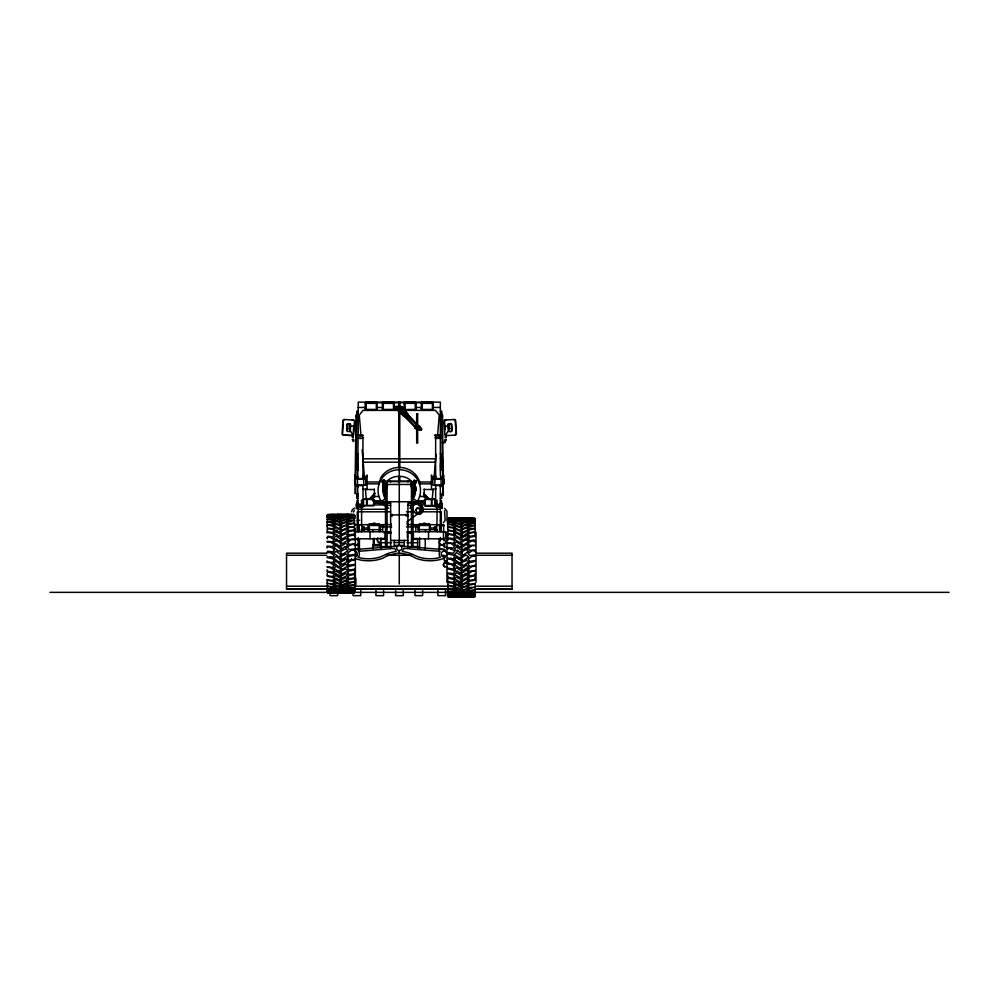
<?xml version="1.0" encoding="UTF-8"?>
<svg xmlns="http://www.w3.org/2000/svg" width="999" height="999" viewBox="0 0 999 999"><rect width="100%" height="100%" fill="white"/><g stroke="black" fill="none" stroke-linecap="round" stroke-linejoin="round"><path stroke-width="1.5" d="M448.776 431.605L448.139 424.425M354.957 493.593L355.144 479.72M355.207 475.099L356.006 414.985M355.719 493.581L355.844 484.34M355.969 475.087L356.768 414.997M440.984 496.328C441.683 496.753 441.071 495.891 440.771 496.366M356.106 508.041L356.368 508.741M350.374 424.1L348.201 423.613A1.274 1.249 -74.5 0 0 346.903 424.662L346.753 430.244A1.261 1.249 -74.5 0 0 347.927 431.568L350.262 431.106L350.537 424.338M346.753 430.244L347.078 424.712A1.274 1.249 -74.5 0 1 348.376 423.663L350.274 424.001M350.412 424.425L350.299 430.906M352.46 434.39L348.926 428.334M352.797 437.849C351.036 436.413 354.483 437.475 352.722 437.087M353.122 434.715A1.349 1.324 -74.5 0 0 353.246 434.215L353.758 425.549M344.817 419.617A1.424 1.399 -74.5 0 0 343.344 420.954L342.595 433.766A1.324 1.299 -74.5 0 0 343.818 435.152L352.447 435.589A1.349 1.324 -74.5 0 0 353.696 434.34L354.458 421.353A1.349 1.324 -74.5 0 0 353.371 420.067A1.349 1.324 -74.5 0 0 352.922 419.942L352.759 419.917M348.414 428.608L349.463 428.096M363.049 499.675L363.761 498.963L373.614 499.075L374.063 505.569L363.149 505.631L362.924 485.689M442.195 508.741L442.445 508.041M399.063 550.561L398.851 553.171A35.964 35.964 0 0 1 416.046 558.366A41.459 41.459 0 0 0 443.781 558.441L443.906 556.992M444.393 551.148L444.505 549.687L401.074 546.116M445.204 560.814L445.054 562.612A2.21 2.21 0 0 0 444.717 566.77L447.315 566.995M432.255 499.325L433.116 488.986M434.24 475.624L436.014 454.27M437.649 434.702L439.273 415.122L435.552 410.389L400.287 410.389M356.531 414.772L357.005 413.611M327.135 516.308L327.173 515.372M327.135 527.659L327.66 514.535A1.449 1.436 0 0 1 328.184 514.448L353.471 514.41M474.15 595.766L467.994 596.715L474.026 596.915A1.449 1.449 0 0 0 474.55 596.753L475.199 594.567M475.062 595.654L475.187 594.992L474.675 595.679A1.449 1.386 0 0 1 474.15 595.716L467.994 596.266L469.393 596.49M390.621 547.639L390.621 503.209M327.173 516.133L327.66 515.671A1.449 1.399 0 0 1 328.184 515.584L334.215 516.321L328.184 516.695A1.449 1.399 0 0 0 327.66 516.783L327.173 517.582M327.135 515.796L327.66 514.81A1.449 1.436 0 0 1 328.184 514.71L334.215 515.084L328.184 515.272A1.449 1.436 0 0 0 327.66 515.372L327.173 515.621M475.199 593.793L475.049 594.455L475.049 593.743M357.642 412.937L357.679 413.274M358.042 496.091L357.055 496.803L357.679 496.003M327.173 519.567L327.66 519.33A1.449 1.249 0 0 1 328.184 519.243L334.215 520.679L332.43 521.74L328.184 521.391A1.449 1.249 0 0 0 327.66 521.466L327.148 521.915M475.037 592.132L475.199 590.983M356.106 416.034L356.718 416.62L356.119 416.146M328.184 583.453A1.449 1.024 0 0 1 327.66 583.391L327.135 582.954L327.66 583.466A1.449 1.136 0 0 0 328.184 583.541L332.43 583.953L334.215 582.454L332.804 581.256L328.184 580.431A1.449 1.024 0 0 1 327.66 580.357L327.135 579.919L327.772 592.994A1.449 1.449 0 0 0 328.296 593.081L353.596 593.081A1.736 1.723 0 0 0 354.17 593.094L354.745 592.37M448.414 518.331L447.702 519.43L448.276 518.269A1.736 1.723 0 0 1 448.851 518.169L474.15 518.206A1.449 1.436 0 0 1 474.675 518.306L475.162 520.629M475.074 592.619L475.162 591.945M353.471 592.994A1.736 1.723 0 0 0 354.046 592.907L354.745 589.959M354.745 590.834L354.046 591.57A1.736 1.723 0 0 1 353.471 591.658L347.552 592.082L351.536 592.282M354.033 593.031L354.17 592.132A1.736 1.723 0 0 1 353.596 592.195M354.745 591.483L353.921 592.232M447.577 520.392L448.039 519.73M356.993 458.354L357.18 456.231L356.481 456.231L356.481 462.612M354.583 590.721L353.921 591.246A1.798 1.723 0 0 1 353.471 591.308L347.552 590.909L353.471 590.122A1.736 1.673 0 0 0 354.046 590.034L354.17 589.21M354.295 592.045L354.707 591.321M354.745 589.622L354.17 590.309M447.577 520.741L448.414 519.892A1.798 1.736 0 0 1 448.851 519.842M447.577 521.928L448.039 521.241M475.199 589.41L474.675 590.159A1.449 1.236 0 0 1 474.15 590.234L468.119 591.72L469.905 592.807L474.15 592.444A1.449 1.236 0 0 0 474.675 592.37L475.162 591.995M475.049 592.419L474.675 592.657A1.449 1.324 0 0 1 474.15 592.744L468.119 593.881L468.119 591.283M354.17 589.098L354.633 588.399M447.577 521.141L448.039 520.379L447.614 520.979M448.027 522.265L448.039 521.615M354.633 587.4L354.046 587.961A1.736 1.598 0 0 1 353.471 588.049L347.552 589.185L349.338 590.022L353.471 589.747A1.798 1.648 0 0 0 353.921 589.697L354.745 588.923M447.577 522.265L448.414 521.653A1.798 1.661 0 0 1 448.851 521.603L452.997 521.865L454.782 521.053L450.786 519.955M327.135 522.527L327.66 522.04A1.449 1.149 0 0 1 328.184 521.965L334.215 523.713L332.43 525.012L328.184 524.575A1.449 1.149 0 0 0 327.66 524.65L327.148 525.062M447.702 524.587L448.414 524.013A1.798 1.548 0 0 1 448.851 523.963L452.997 524.313L454.782 523.264L448.851 521.828A1.736 1.498 0 0 0 448.276 521.903L447.739 522.277M354.633 584.64L354.046 585.177A1.736 1.486 0 0 1 353.471 585.252L347.552 586.725L349.338 587.824L353.471 587.462A1.798 1.536 0 0 0 353.921 587.412L354.633 586.85M447.702 524.862L448.276 524.375A1.736 1.374 0 0 1 448.851 524.3L454.782 526.036L452.997 527.335L448.851 526.91A1.798 1.424 0 0 0 448.414 526.948L447.714 527.397M327.135 525.736L327.66 525.299A1.449 1.024 0 0 1 328.184 525.237L332.804 526.061L334.215 527.26L332.43 528.771L328.184 528.271A1.449 1.024 0 0 0 327.66 528.334L327.135 531.768M354.633 581.281L354.046 582.005A1.736 1.361 0 0 1 353.471 582.08L347.552 583.853L349.338 585.164L353.471 584.74A1.798 1.411 0 0 0 353.921 584.69L354.633 584.178M474.662 596.703L475.199 583.691M354.62 578.321L354.046 578.683A1.736 1.224 0 0 1 353.471 578.758L348.951 579.582L347.552 580.781L349.338 582.28L353.471 581.78A1.798 1.274 0 0 0 353.921 581.743L354.583 581.418M447.702 527.834L448.276 527.397A1.736 1.224 0 0 1 448.851 527.335L453.371 528.159L454.782 529.358L452.997 530.856L448.851 530.357A1.798 1.274 0 0 0 448.414 530.394L447.702 533.454M447.739 530.806L448.276 530.531A1.736 1.074 0 0 1 448.851 530.481L453.371 531.393L454.782 532.729L452.997 534.39L448.851 533.841A1.798 1.111 0 0 0 448.414 533.878L447.702 536.813M327.135 529.008L327.66 528.633A1.449 0.899 0 0 1 328.184 528.571L332.804 529.482L334.215 530.819L332.43 532.479L328.184 531.93A1.449 0.899 0 0 0 327.66 531.992L327.135 532.367M475.199 583.241L474.675 583.616A1.449 0.874 0 0 1 474.15 583.666L469.905 584.228L468.119 582.542L469.518 581.193L474.15 580.269A1.449 0.874 0 0 0 474.675 580.207L475.199 577.197M440.884 412.899L440.996 413.636M355.694 443.044L356.218 442.52L355.694 443.169M354.633 577.597L353.921 577.996A1.798 1.086 0 0 1 353.471 578.021L349.338 578.583L347.552 576.898L348.951 575.549L353.471 574.625A1.736 1.061 0 0 0 354.046 574.562L354.633 571.703M327.135 532.954L327.66 532.629A1.449 0.749 0 0 1 328.184 532.579L332.804 533.591L334.215 535.039L332.43 536.863L328.184 536.263A1.449 0.749 0 0 0 327.66 536.301L327.135 538.798M442.869 443.169L442.345 442.52L442.869 443.044M475.199 579.308L474.675 579.62A1.449 0.724 0 0 1 474.15 579.657L469.905 580.269L468.119 578.433L468.119 576.086M351.523 511.825L352.46 509.54L354.408 508.029M353.434 512.075L354.52 510.177M447.702 534.69L448.276 534.365A1.736 0.899 0 0 1 448.851 534.328L453.371 535.327L454.782 536.775L452.997 538.598L448.851 537.999A1.798 0.924 0 0 0 448.414 538.024L447.702 540.471M354.633 569.78L354.046 570.092A1.736 0.862 0 0 1 353.471 570.142L348.951 571.153L347.552 572.614L349.338 574.462L353.471 573.851A1.798 0.899 0 0 0 353.921 573.826L354.633 573.488M445.042 439.435L444.505 440.796M446.266 439.535C446.428 442.232 439.61 444.98 445.254 441.658L442.744 443.456M419.805 428.621L419.767 427.11M327.135 537.462L330.219 537.187L334.215 539.822L332.43 541.77L327.148 541.371M475.199 571.041L472.102 571.316L468.119 573.963L469.905 575.923L475.199 574.999M447.702 539.06L448.276 538.811A1.736 0.687 0 0 1 448.851 538.773L453.371 539.847L454.782 541.408L452.997 543.356L448.851 542.719A1.798 0.712 0 0 0 448.414 542.732L447.702 542.994M354.62 565.134L354.046 565.334A1.736 0.662 0 0 1 353.471 565.359L348.951 566.445L347.552 568.019L349.338 569.979L353.471 569.33A1.798 0.687 0 0 0 353.921 569.305L354.633 569.055M442.445 416.146L441.895 416.67L442.445 416.034M475.037 596.328L475.049 595.379M443.319 495.704L442.545 414.985M475.162 593.968L474.675 594.355A1.449 1.386 0 0 1 474.15 594.542L468.119 595.329L469.905 595.916M327.21 519.143L327.66 518.831A1.449 1.336 0 0 1 328.184 518.743L332.43 519.005L334.215 518.194L328.184 517.095A1.449 1.336 0 0 0 327.66 517.182L327.21 517.507M354.583 592.032L353.921 592.557L354.545 592.182M447.714 518.893L447.702 529.907M353.921 592.045L354.17 591.733M349.338 592.719L353.471 592.619A1.736 1.723 0 0 0 354.046 592.569L354.657 592.195L353.921 592.832M447.714 519.343L448.414 518.606M327.135 542.02L330.219 541.82L334.215 544.58L332.43 546.615L327.21 546.066L327.135 547.939M475.187 570.417L469.905 571.266L468.119 569.205L468.119 567.382M447.702 543.506L450.786 543.319L454.782 546.066L452.997 548.114L447.739 547.577L447.702 549.325M354.633 564.348L349.338 565.209L347.552 563.161L351.536 560.389L354.583 560.252L354.633 558.616M475.162 583.816L474.675 584.128A1.449 1.024 0 0 1 474.15 584.19L469.518 585.014L468.119 586.213L469.905 587.724L472.102 587.225M447.964 424.463L448.976 423.701M448.738 596.578L474.15 596.728A1.449 1.436 0 0 0 474.675 596.628L475.162 596.128L474.55 596.753M475.162 596.203L475.074 590.347M414.235 480.357C420.879 482.717 409.091 478.796 415.734 482.829L413.149 487.312L410.964 486.051L414.26 480.119M475.112 594.118L474.675 594.442A1.449 1.324 0 0 1 474.15 594.442L469.905 594.717L468.119 593.881M416.421 481.618L415.734 482.829M417.732 427.497L418.968 426.685L420.03 427.734M419.955 428.284L418.419 428.958M441.77 506.143L441.533 507.879A5.007 5.007 0 0 0 441.533 502.572L441.533 500.661L440.347 500.661M354.583 591.583L354.046 592.007A1.736 1.673 0 0 1 353.471 592.095L347.552 592.295L351.536 592.669M449.637 428.334L446.103 434.39M447.739 519.068L448.276 518.593A1.736 1.723 0 0 1 448.851 518.506L454.782 518.756L450.786 518.169M413.149 487.037L412.437 488.499L413.049 487.462M447.739 519.243L448.414 518.656M447.852 520.292L448.276 520.054A1.736 1.598 0 0 1 448.851 519.967L454.782 519.48L453.371 519.043M411.925 485.551L413.811 482.28M412.562 484.69L414.448 481.418M411.301 486.875L412.862 487.774L416.433 481.381M357.717 477.959L358.067 437.537M362.162 504.57L358.067 504.02M361.226 506.168L359.203 506.218M436.95 525.674L437.125 506.218M449.1 428.096L450.174 428.571M384.24 484.39L383.753 484.99A3.559 3.384 0 0 0 383.279 486.688M384.016 485.064L383.379 485.851A3.996 3.796 0 0 0 382.979 488.736M384.365 488.748L384.815 487.999A2.86 2.722 0 0 1 386.101 487.287M414.797 491.358L414.235 492.057A3.559 3.384 0 0 1 413.499 492.607M354.657 592.37L354.033 592.757A1.798 1.773 0 0 1 353.596 592.807L332.804 592.894M385.302 483.491L387.899 480.382A15.285 14.76 0 0 1 399.275 476.386A15.285 14.76 0 0 1 410.664 480.382L413.261 483.491M332.43 552.872L334.215 549.75L332.804 548.076L330.219 546.915L327.21 546.977M468.119 569.205L472.102 566.445L475.162 566.308L475.199 564.61M461.213 553.608L463.136 550.936L466.196 549.438L468.568 551.785M446.528 555.831L444.543 557.142L444.255 560.739L447.14 560.976M468.119 546.378L468.119 543.581L469.518 542.02L472.102 540.946L475.199 541.233M468.568 551.298L463.399 555.119L461.213 553.121M416.67 425.924L415.097 425.924L415.097 428.446L420.716 430.244L421.59 429.058L419.38 425.924L417.644 425.924M420.716 430.244L421.59 429.058M374.75 493.369L369.717 498.813L375 493.456M414.51 503.321L409.965 508.241A21.354 20.629 0 0 0 417.782 500.649C422.477 492.744 420.979 482.13 414.385 475.749A21.354 20.629 0 0 0 384.178 475.749C377.585 482.13 376.086 492.744 380.781 500.649A21.354 20.629 0 0 0 388.599 508.204M466.196 564.348L466.196 565.222L461.213 568.818L463.399 570.779L465.609 568.581L466.77 568.98L468.568 566.158M403.646 415.459L404.12 414.885L414.922 426.585L403.646 415.459L414.922 426.561M407.517 415.459L407.992 414.885L418.906 426.486L407.517 415.459L418.793 426.585L407.992 414.947M466.77 548.114L468.568 546.178L466.196 544.38L461.213 547.952L463.399 549.9L465.609 547.714L466.77 549.05L465.609 547.714M466.77 549.05L468.568 546.178M461.213 544.555L461.213 543.219L463.136 541.183L466.196 539.797L468.568 541.52L463.399 545.067L463.399 546.416M468.119 578.433L469.518 576.96L474.15 575.948A1.449 0.724 0 0 0 474.675 575.911L475.199 573.476M403.396 415.734L404.345 414.61L398.276 407.792A1.523 1.511 0 0 0 396.753 406.281A1.523 1.511 0 0 0 395.229 407.792A1.523 1.511 0 0 0 396.753 409.29L403.396 415.734L396.753 409.29M399.862 409.091A1.523 1.511 0 0 1 399.862 406.481A1.523 1.511 0 0 1 402.135 407.792L408.216 414.622L407.267 415.734L400.624 409.29A1.523 1.511 0 0 1 400.224 409.24M350.112 431.381L349.475 431.655M468.119 541.233L468.119 538.811L469.518 537.35L474.15 536.351A1.449 0.749 0 0 1 474.675 536.401L475.199 536.713M463.399 565.859L468.568 562.025L466.196 560.164L463.136 561.663L461.213 563.848L463.399 565.409M474.862 596.366L475.162 595.604L474.675 596.228A1.449 1.449 0 0 1 474.15 596.328L448.851 596.328M474.026 596.091A1.449 1.436 0 0 0 474.55 595.991L474.55 596.553A1.449 1.436 0 0 1 474.026 596.64M448.176 424.1L450.349 423.613A1.274 1.249 74.5 0 1 451.66 424.662L451.985 430.194A1.261 1.249 74.5 0 1 450.811 431.518L450.636 431.568A1.261 1.249 74.5 0 0 451.81 430.244L451.985 430.194M461.213 578.084L466.196 574.862L468.568 576.485L463.399 579.832L461.213 578.084L461.213 576.386M468.568 536.875L463.399 540.197L461.213 538.461L466.196 535.264L468.568 536.875L468.568 538.623M345.941 547.065L347.952 545.154L345.804 543.206L340.422 546.678L342.382 548.763L344.83 546.615L345.941 547.927L347.952 545.154M468.119 537.499L468.119 534.59L469.518 533.254L474.15 532.33A1.449 0.899 0 0 1 474.675 532.392L475.199 532.779M347.952 560.951L342.382 564.472L340.422 562.437L345.804 559.053L347.952 560.951L347.952 559.403L347.315 558.841L347.315 560.389M357.093 545.054L358.803 543.468A3.147 3.147 0 0 0 358.554 540.397L357.355 539.36A2.985 2.985 0 0 0 355.045 539.235M347.952 540.109L342.382 543.618L340.422 541.595L345.804 538.211L347.952 540.109L347.952 541.758M341.121 560.089L336.126 556.393L333.766 558.254L338.923 562.087L341.121 560.089L339.198 557.454M456.531 557.692L461.913 561.163L459.94 563.261L454.37 559.64L456.531 556.905M461.213 534.265L466.196 531.343L468.568 532.817L463.399 535.851L461.213 534.265L461.213 536.363M341.121 564.173L338.923 567.007L333.766 563.274L334.465 561.863M338.923 547.065L341.121 544.193L339.198 542.07L336.126 540.609L333.766 542.42L335.564 545.279L333.766 542.42M347.952 565.909L342.382 569.28L340.422 567.332L345.804 564.085L347.952 565.909L347.952 563.611M468.568 580.756L463.399 583.828L461.213 582.217L466.196 579.27L468.568 580.756L468.568 578.696M456.531 562.812L461.913 566.208L459.94 568.244L454.37 564.722L456.531 562.812L456.531 561.263M468.119 533.528L468.119 531.031L469.518 529.832L474.15 529.008A1.449 1.024 0 0 1 474.675 529.07L475.199 529.507M338.923 571.69L341.121 569.83L339.198 567.782L336.126 566.383L333.766 568.119L338.923 571.69L338.923 570.392M461.913 577.647L461.913 580.082L459.94 581.755L454.37 578.858L454.37 576.423M454.37 569.667L456.531 567.844L461.913 571.091L459.94 573.039L457.492 571.028L456.381 571.453L454.37 569.667L454.37 567.382M461.213 585.938L466.196 583.304L468.568 584.627L463.399 587.362L461.213 585.938L461.213 583.541M341.121 572.627L341.121 574.313L338.923 576.073L333.766 572.727L333.766 571.028M333.766 563.274L336.126 560.576M347.952 575.087L342.382 577.984L340.422 576.311L345.804 573.526L347.952 575.087L347.952 572.664M461.913 528.833L459.94 530.319L454.37 527.747L456.531 526.348L459.752 527.335L461.913 528.833L461.913 531.655M466.196 559.715L464.26 561.613M474.15 589.972L469.905 590.397L468.119 589.085L474.15 587.225A1.449 1.024 0 0 0 474.675 587.162L475.199 586.725L474.675 587.237A1.449 1.136 0 0 1 474.15 587.312M407.192 521.74L417.894 513.748M454.37 578.858L456.531 577.297L461.913 580.082M440.709 412.949L440.771 413.636M454.37 530.931L456.531 529.395L461.913 532.142L459.94 533.803L454.37 530.931L454.37 533.416M466.196 570.154L468.568 571.89L466.77 573.738L465.609 573.364L463.399 575.461L461.213 573.588L466.196 570.154L466.196 568.856M333.766 572.727L336.126 571.091L341.121 574.313M333.766 533.116L336.126 531.505L341.121 534.69L338.923 536.426L333.766 533.116L333.766 534.865M347.952 579.17L342.382 581.743L340.422 580.257L345.804 577.772L347.952 579.17L347.952 576.348M443.032 545.192L444.98 543.906A3.147 3.147 0 0 0 445.229 540.821L444.218 539.61A2.985 2.985 0 0 0 441.196 539.36L440.01 540.397A3.147 3.147 0 0 0 439.747 543.468L442.232 545.229M343.706 555.294L345.804 553.921L347.952 555.881L342.382 559.49L340.422 557.405L343.706 554.52M341.121 526.972L338.923 528.409L333.766 525.674L336.126 524.35L339.198 525.424L341.121 526.972L341.121 529.383M341.121 579.77L341.121 582.167L338.923 583.603L333.766 580.869L333.766 578.471M336.126 575.499L333.766 576.997L335.564 578.583L336.713 578.259L338.923 580.057L341.121 578.458L336.126 575.499L336.126 573.438M371.566 498.676L375.412 496.341M474.55 596.203L474.662 595.941A1.449 1.436 0 0 1 474.15 596.116L469.905 596.241M347.952 520.891L342.382 523.101L340.422 521.828L345.804 519.68L347.952 520.891L347.952 523.264M387.587 486.051L385.414 487.312C383.054 488.598 380.294 476.061 384.915 481.143M382.118 481.568L384.303 480.107M386.95 484.927L384.727 480.844L384.116 481.193L386.001 484.465M382.829 482.829L385.002 481.568L384.315 480.357M385.502 487.462L387.262 486.875M341.121 582.405L341.121 585.064L338.923 586.326L333.766 583.928L333.766 581.268M454.37 586.201L456.531 584.989L461.913 587.162L459.94 588.461L456.381 587.4L454.37 586.201L454.37 583.853M333.766 580.869L336.126 579.532L341.121 582.167M461.913 587.549L461.913 590.109L459.94 591.196L454.37 589.323L454.37 592.045L459.94 593.481L461.913 592.657L456.531 591.258L454.37 592.045M447.914 519.005L448.289 518.856A1.736 1.673 0 0 1 448.851 518.743M461.913 522.889L459.94 523.938L454.37 522.115L456.531 521.128L459.752 521.828L461.913 522.889L461.913 525.474M443.394 522.777L445.117 520.504L444.555 510.701M333.766 583.928L336.126 582.767L341.121 585.064M347.952 585.551L342.382 587.437L340.422 586.351L345.804 584.54L347.952 585.551L347.952 588.274L342.382 589.722L340.422 588.886L345.804 587.499L347.952 588.274M454.37 589.323L456.531 588.311L461.913 590.109M468.119 530.282L468.119 521.965L474.15 520.866A1.449 1.336 0 0 1 474.675 520.954L475.037 521.091M357.567 495.641L357.605 496.428M447.714 548.426L450.786 548.339L454.782 551.173L452.997 553.284L448.276 552.597L447.702 553.571M475.162 565.584L469.905 566.358L468.119 564.248L469.518 562.574L475.162 561.338L475.199 560.489L469.905 561.301L468.119 559.178L472.102 556.306L475.187 556.306M474.787 595.916L474.55 596.153A1.449 1.386 0 0 1 474.026 596.241M468.568 521.103L463.399 522.577L461.213 521.803L466.196 520.379L468.568 521.103L468.568 523.189M457.492 550.374L456.381 550.824L454.37 548.926L456.531 546.965L461.913 550.449L459.94 552.534L457.492 550.374L457.492 551.236M354.583 559.477L349.338 560.239L347.552 558.141L348.951 556.455L354.583 555.232L354.633 554.408L349.338 555.169L347.552 553.046L351.536 550.174L354.62 550.174M333.766 519.555L336.126 518.606L341.121 520.479L338.923 521.49L333.766 519.555L333.766 517.332L336.126 516.62L339.198 517.195L341.121 518.044L338.923 518.818L333.766 517.332M457.492 545.292L456.381 545.729L454.37 543.881L456.531 541.982L461.913 545.354L459.94 547.377L457.492 545.292L457.492 546.94M335.564 544.343L336.713 543.956L338.923 546.141M336.713 539.223L335.564 539.597L333.766 537.749L336.126 536.026L341.121 539.448L338.923 541.308L336.713 539.223L336.713 540.559M448.276 518.981L448.414 518.931A1.798 1.773 0 0 1 448.851 518.881M353.921 592.382L354.583 591.92L354.046 592.332A1.736 1.673 0 0 1 353.471 592.432M336.713 530.307L335.564 530.631L333.766 529.058L336.126 527.584L341.121 530.506L338.923 532.092L336.713 530.307L336.713 532.405M445.079 434.99A1.349 1.324 74.5 0 1 444.855 434.34L444.105 421.353A1.349 1.324 74.5 0 1 445.192 420.067L446.291 419.892M444.105 421.353L444.555 421.228A1.349 1.324 74.5 0 1 445.641 419.942L445.804 419.917M450.349 423.613L450.174 423.663A1.274 1.249 74.5 0 1 451.486 424.712L451.81 430.244M390.634 514.91L407.929 514.91M342.57 514.972L340.422 515.521L342.382 516.071L347.952 515.122L343.706 514.972M458.504 596.391L461.788 595.841M338.923 592.345L341.121 591.783M341.246 591.982L335.676 592.02M341.121 516.221L338.923 516.745L333.766 515.746L336.126 515.259L341.121 516.221L341.121 520.129M455.02 519.068L458.628 519.068M347.952 591.945L340.422 592.307L345.804 592.844L347.952 592.582L340.422 592.307L347.952 592.082M347.315 592.432L347.952 592.282M357.779 437.312C354.133 438.711 366.508 438.711 362.862 437.312M435.701 437.312C432.092 438.798 444.393 438.798 440.784 437.312M358.479 506.006C355.856 507.08 364.785 507.08 362.162 506.006M436.401 506.006C433.778 507.08 442.707 507.08 440.084 506.006M399.063 545.379L397.29 546.291A2.61 2.61 0 0 0 397.49 549.862A2.61 2.61 0 0 0 401.074 549.862A2.61 2.61 0 0 0 401.261 546.291L399.488 545.379M464.26 594.592L468.568 594.705L461.213 596.128L468.568 596.366L461.213 595.217L464.26 594.592L464.26 592.419M390.634 516.058L392.345 515.984L392.345 514.522L390.634 514.522M434.865 505.993L435.227 499.113L424.587 499.4L424.8 505.906L434.865 505.993A3.859 0.674 0 0 0 438.236 506.993A3.859 0.674 0 0 0 441.583 505.993M347.677 592.607L349.076 592.357M332.804 514.897L334.215 514.647L330.219 514.448M351.536 516.196L347.552 517.295L349.338 518.106L353.471 517.832A1.798 1.661 0 0 1 353.921 517.882L354.595 518.693M347.552 514.985L351.536 514.785L348.951 514.885M467.994 518.943L471.978 518.731M327.173 591.308L327.66 591.908A1.449 1.436 0 0 0 328.184 592.007L334.215 592.419L328.184 592.619A1.449 1.436 0 0 1 327.66 592.532L327.135 591.92L327.772 592.395M447.914 595.754L448.276 595.953A1.736 1.723 0 0 0 448.738 595.953L454.782 596.178L450.674 596.578M458.628 595.866L455.02 595.866M458.628 596.191L454.37 596.353L461.913 596.153L459.752 596.428M339.198 515.022L341.121 514.71L336.713 514.51M463.136 596.141L461.213 596.453L468.568 596.041M333.766 514.972L338.923 514.41M468.568 592.532L468.568 595.866L461.088 596.328L468.444 596.565L466.645 596.303M330.219 592.282L334.215 592.307M454.782 596.053L448.851 596.378M450.674 595.953L454.657 596.366L450.786 596.765M349.338 592.345L347.552 592.619L351.536 592.994M461.913 596.066L454.37 595.841M461.213 518.806L468.568 518.556L461.213 518.806L466.77 518.818M341.121 592.032L333.766 592.27L336.713 592.07M465.609 596.091L461.213 596.128L468.568 595.866M340.422 591.97L347.952 591.745L340.422 591.97L342.57 592.432M342.694 592.195L340.534 592.494L342.507 592.807M342.382 592.444L340.422 592.719L342.57 592.994M440.084 438.074L436.401 438.074M461.088 518.993L465.484 519.03M454.895 595.953L454.258 596.041L461.788 596.266L458.504 595.953M342.57 514.41L340.422 514.685L348.077 515.009M340.422 515.009L342.57 514.735M459.752 596.765L461.913 596.478L454.37 596.678L458.628 596.765M459.627 596.952L461.788 596.678L459.815 596.403M341.121 515.034L333.766 514.797L341.121 515.034L338.923 514.747M347.952 592.919L343.706 592.994M453.259 596.091L450.674 596.391L454.657 596.578L450.674 596.952M445.204 420.067L454.183 419.493A1.424 1.399 74.5 0 1 455.669 420.841L456.406 433.641A1.324 1.299 74.5 0 1 455.182 435.027M449.4 425.249L449.587 426.436L445.616 426.161M343.706 514.41L347.952 514.485L343.818 514.935M458.628 596.428L454.37 596.041M458.504 596.952L454.258 596.878M356.318 545.229L358.791 545.029L359.116 549.025L355.107 549.35M355.607 549.55L397.477 546.116M354.533 555.531L357.068 555.319M351.536 591.995L347.552 592.407L349.463 592.907M351.536 514.41L347.552 514.785L351.536 514.96L347.552 515.709L353.471 516.196A1.736 1.598 0 0 1 354.046 516.283L354.745 516.883M475.074 520.092L474.675 518.706A1.449 1.449 0 0 0 474.15 518.606L468.119 518.856L474.15 519.043A1.449 1.436 0 0 1 474.675 519.13L475.074 524.737M472.102 518.206L468.119 518.743L472.102 518.543M456.381 518.806L461.913 518.856L454.37 518.581L457.492 518.768M450.811 431.518L448.951 431.556M330.219 514.772L334.215 514.985M330.344 514.972L332.542 514.872M450.786 518.881L452.997 518.781M474.15 596.391L467.994 595.854M472.102 596.728L468.119 596.515L472.102 596.103L469.518 595.966M450.786 596.203L454.782 595.841L448.851 595.429A1.736 1.723 0 0 1 448.276 595.342L447.589 593.818M361.251 438.361L359.39 438.361M463.136 518.843L468.568 519.505L463.399 520.504L461.213 519.98L468.568 518.731L461.213 518.469L468.568 518.893M366.72 401.873L375.774 401.873A1.424 1.374 0 0 1 377.197 403.246L377.197 408.891A1.424 1.374 0 0 1 375.774 410.264L366.72 410.264A1.424 1.374 0 0 1 365.297 408.891L365.297 403.246A1.424 1.374 0 0 1 366.72 401.873L366.72 402.535A1.424 1.374 0 0 0 365.297 403.896M383.866 401.86L392.932 401.86A1.424 1.374 0 0 1 394.343 403.234L394.343 408.878A1.424 1.374 0 0 1 392.932 410.252L383.866 410.252A1.424 1.374 0 0 1 382.442 408.878L382.442 403.234A1.424 1.374 0 0 1 383.866 401.86L383.866 402.51A1.424 1.374 0 0 0 382.442 403.883M405.631 401.86L414.697 401.86A1.424 1.374 0 0 1 416.108 403.234L416.108 408.878A1.424 1.374 0 0 1 414.697 410.252L405.631 410.252A1.424 1.374 0 0 1 404.208 408.878L404.208 403.234A1.424 1.374 0 0 1 405.631 401.86L405.631 402.51A1.424 1.374 0 0 0 404.208 403.883M422.777 401.873L431.843 401.873A1.424 1.374 0 0 1 433.266 403.246L433.266 408.891A1.424 1.374 0 0 1 431.843 410.264L422.777 410.264A1.424 1.374 0 0 1 421.366 408.891L421.366 403.246A1.424 1.374 0 0 1 422.777 401.873L422.777 402.535A1.424 1.374 0 0 0 421.366 403.896M365.921 402.135L358.216 402.135L358.216 435.452M375.999 402.135L383.441 402.135M392.37 402.135L404.92 402.135M415.122 402.135L422.565 402.135M432.642 402.135L440.347 402.135L440.347 475.749M366.72 402.535L375.774 402.535A1.424 1.374 0 0 1 377.197 403.896M383.866 402.51L392.932 402.51A1.424 1.374 0 0 1 394.343 403.883M405.631 402.51L414.697 402.51A1.424 1.374 0 0 1 416.108 403.883M422.777 402.535L431.843 402.535A1.424 1.374 0 0 1 433.266 403.896M375.999 402.722L383.441 402.722M392.37 402.722L404.707 402.722M415.122 402.722L422.565 402.722M376.336 403.359L366.158 403.359L366.158 409.44L376.336 409.44L376.336 402.709M393.494 403.346L383.304 403.346L383.304 409.428L393.494 409.428L393.494 402.697M405.07 403.346L415.259 403.346M432.405 403.359L422.215 403.359L422.215 409.44L432.405 409.44L432.405 402.709M358.216 407.455L365.921 407.455M376.698 407.455L382.867 407.455M393.643 407.455L404.92 407.455M415.696 407.455L421.865 407.455M432.642 407.455L440.347 407.455M404.208 408.229A1.424 1.374 0 0 0 405.094 409.503L415.259 409.428L415.259 402.697M358.216 411.163L356.805 411.163L356.805 415.671L358.216 415.671M440.347 411.163L441.758 411.163L441.758 415.671L440.347 415.671M420.716 430.02L417.644 429.046L417.644 442.807L416.67 442.807L416.67 413.761L417.644 413.761L417.644 426.136M416.67 413.873L417.644 413.873M415.097 426.136L419.38 426.136L421.59 429.283M416.67 442.694L417.644 442.694M358.216 453.658L357.505 453.658L357.505 470.342L358.216 470.342M440.347 453.658L441.046 453.658L441.046 470.342L440.347 470.342M442.082 456.555L441.371 456.231L442.082 456.231L442.082 462.612M356.481 456.555L357.18 456.231M356.481 458.354L355.931 462.612M442.082 458.354L442.619 462.612M357.505 458.628L358.216 458.628M440.347 458.628L441.046 458.628M362.924 458.791L435.639 458.791M355.931 459.752L356.993 459.752L356.993 458.029M442.619 459.752L441.57 459.752L441.57 458.029M363.199 462.187L435.352 462.187M357.505 463.986L358.216 463.986M440.347 463.986L441.046 463.986M357.505 465.359L358.216 465.359M440.347 465.359L441.046 465.359M357.505 466.545L358.216 466.545M440.347 466.545L441.046 466.545M357.505 468.331L358.216 468.331M440.347 468.331L441.046 468.331M354.882 476.411L357.929 476.411M362.512 476.411L367.095 476.411M431.468 476.411L436.051 476.411M440.634 476.411L443.681 476.411M357.467 478.246L357.929 478.246A2.835 0.737 0 0 0 362.699 478.246L363.711 478.246M434.852 478.246L435.864 478.246A2.835 0.737 0 0 0 440.634 478.246L441.096 478.246M363.711 478.396L362.699 478.246M434.852 478.396L435.864 478.246M355.407 478.758L357.467 478.758A3.809 0.987 0 0 0 363.711 478.758L365.746 478.758M432.817 478.758L434.852 478.758A3.809 0.987 0 0 0 441.096 478.758L443.156 478.758M386.463 481.605L412.088 481.605M367.095 482.005L379.145 482.005M431.468 482.005L419.418 482.005L419.917 483.154M367.095 483.853L379.145 483.853L380.781 477.722A21.354 20.629 0 0 1 417.782 477.722L419.917 482.692M431.468 483.853L419.418 483.853L419.418 481.543M387.088 484.465L411.463 484.465M357.467 485.152L355.407 485.152L355.407 476.973L357.467 476.973L357.467 485.152A3.809 0.987 0 0 0 363.711 485.152L365.746 485.152L365.746 476.973L363.711 476.973L363.711 485.152M434.852 485.152L432.817 485.152L432.817 476.973L434.852 476.973L434.852 485.152A3.809 0.987 0 0 0 441.096 485.152L443.156 485.152L443.156 476.973L441.096 476.973L441.096 485.152M387.088 488.136L385.514 488.136L385.514 545.404L387.088 545.404L387.088 481.143L411.463 481.143L411.463 545.404L413.037 545.404L413.037 488.136L411.463 488.136M362.487 488.848A15.659 15.122 0 0 0 367.095 489.51L374.363 489.51M424.2 489.51L431.468 489.51A15.659 15.122 0 0 0 436.076 488.848M358.216 493.881L356.805 493.881L356.805 498.389L358.216 498.389M440.347 493.881L441.758 493.881L441.758 498.389L440.347 498.389M378.983 496.466L374.363 496.466L374.363 489.06M419.58 496.466L424.2 496.466L424.2 489.06M358.216 500.661L357.018 500.661L357.018 502.572A5.007 5.007 0 0 0 357.018 507.879L356.793 506.143A2.522 2.522 0 0 1 356.793 504.158L357.03 503.721A2.522 2.522 0 0 1 358.216 502.784M372.49 500.799L381.593 500.799M416.958 500.799L424.55 500.799M374.126 501.748L424.438 501.748M374.126 503.209L390.621 503.209M424.438 503.209L407.942 503.209L407.942 547.639M380.032 503.883L386.089 503.883M412.475 503.883L418.519 503.883M386.089 503.971L380.032 503.971L380.032 501.273A9.278 9.278 0 0 0 386.238 497.29M412.475 503.971L418.519 503.971L418.519 501.273A9.278 9.278 0 0 1 412.312 497.29M373.614 504.92L384.403 504.92M418.781 504.92L424.937 504.92M387.088 505.319L390.621 505.319M407.942 505.319L411.463 505.319M385.514 506.968L387.088 506.968M411.463 506.968L413.037 506.968M385.514 507.092L387.088 507.092M411.463 507.092L413.037 507.092M358.216 509.265L385.939 509.265M421.865 509.265L440.347 509.265M390.559 511.813L357.242 511.813L357.242 525.649M406.456 511.813L412.612 511.813M421.865 511.813L441.321 511.813L441.321 525.649M407.929 514.522L406.206 514.522L406.206 515.984L407.929 516.058M332.804 514.51L335.564 514.51M339.198 514.51L347.952 514.81M347.552 514.51L349.338 514.51M328.184 514.772L353.471 514.785A1.736 1.736 0 0 1 354.046 514.935L354.745 515.746M448.738 518.693L474.15 518.606M448.738 518.806L474.15 518.831A1.449 1.436 0 0 1 474.675 518.906L474.55 518.893A1.449 1.449 0 0 0 474.026 518.806M357.242 520.292L359.628 520.292M440.347 520.292L441.321 520.292M368.244 530.369L368.244 525.374A1.424 1.374 0 0 1 369.667 524L378.721 524A1.424 1.374 0 0 1 380.144 525.374L380.144 529.77M418.419 529.77L418.419 525.374A1.424 1.374 0 0 1 419.83 524L428.896 524A1.424 1.374 0 0 1 430.319 525.374L430.319 530.369M390.621 524.625L354.907 524.737L359.628 524.887M407.942 524.625L443.656 524.737L443.656 532.567M440.347 524.887L443.656 524.812M354.907 525.274L359.628 525.274M438.936 525.274L443.656 525.274M369.106 525.486L383.466 525.474M415.097 525.474L429.458 525.486M438.936 525.649L443.656 525.649M391.72 526.873L380.319 526.873L380.319 531.555M406.431 526.873L418.244 526.873L418.244 531.555M357.28 527.672L358.579 527.672M439.985 527.672L441.283 527.672M363.186 528.021L369.618 528.021M429.607 528.021L435.377 528.021M381.318 529.645L361.251 529.645L361.251 531.755M418.781 529.645L437.3 529.645L437.3 531.755M355.07 531.755L390.047 531.755M408.516 531.755L445.754 531.755L445.754 538.811L413.124 538.811M391.046 532.08L388.161 532.08L388.161 533.116M406.668 532.08L411.051 532.08M384.028 533.116L391.133 533.116M380.919 538.473L385.502 538.473M414.585 538.473L417.644 538.473L417.644 548.339M355.07 538.811L385.439 538.811M382.717 539.36L385.177 539.36L385.177 533.116M415.834 539.36L413.386 539.36L413.386 533.116L407.417 533.116L407.417 537.799M373.651 544.58L373.963 539.91A4.67 4.633 -90 0 1 374.126 538.698M390.621 540.422L407.942 540.422M394.255 542.544L404.295 542.544M380.919 542.707L391.633 542.707M406.93 542.707L417.644 542.707M381.368 544.58L373.039 544.58L373.039 548.838M373.039 545.879L380.919 545.879M380.919 546.603L391.633 546.603M406.93 546.603L417.644 546.603M351.536 549.812L354.633 549.812L354.633 548.926L349.338 549.512L347.552 547.415L348.951 545.729C349.9 545.279 354.745 543.094 354.633 545.566M327.148 552.547L330.219 552.547L334.215 555.407L332.43 557.529L327.148 556.83L327.173 557.579L332.804 558.803L334.215 560.489L332.43 562.587L327.21 561.838M326.685 553.184L286.526 553.184L286.526 589.135L326.685 589.135L286.526 589.06M476.511 553.184L512.037 553.184L512.037 589.135L476.511 589.135L512.037 589.06M447.714 553.946L453.371 555.107L454.782 556.805L452.997 558.928L447.702 558.166L447.702 558.965L450.786 559.065L454.782 561.9L452.997 564.01L447.739 563.249L447.702 562.425M286.526 555.269L326.685 555.269M386.925 555.269L411.638 555.269M476.511 555.269L512.037 555.269M286.526 586.201L326.685 586.201M354.483 586.201L447.165 586.201M476.511 586.201L512.037 586.201M328.184 586.475L334.215 587.949L332.43 589.048L328.184 588.686A1.449 1.236 0 0 1 327.66 588.598L327.135 588.074M448.851 589.023L454.782 590.496L452.997 591.595L448.851 591.233A1.798 1.536 0 0 1 448.414 591.183L447.714 590.696M328.184 591.957L334.215 591.558L328.184 590.771A1.449 1.386 0 0 1 327.66 590.684L327.135 590.097L327.66 590.596A1.449 1.324 0 0 0 328.184 590.684L332.43 590.958L334.215 590.122L328.184 588.985A1.449 1.324 0 0 1 327.66 588.898L327.135 588.336M49.95 592.357L949.05 592.357M328.184 592.557L353.471 592.557M448.738 596.853L469.78 596.853M446.703 435.464L446.553 435.464A1.349 1.324 74.5 0 1 446.041 435.327M446.116 435.589L454.732 435.152A1.324 1.299 74.5 0 0 455.969 433.766L455.219 420.954A1.424 1.399 74.5 0 0 453.733 419.617M450.786 596.053L454.782 596.391M450.786 596.378L452.997 596.478M330.344 593.156L334.328 592.944L332.929 592.707M450.786 518.506L454.782 518.881M450.674 518.693L454.657 519.068M472.102 596.453L468.119 596.078M351.66 593.194L347.677 592.819M447.015 547.427L444.567 547.227L444.705 545.429L439.772 545.029L439.435 549.025L444.792 549.462L444.667 551.011L446.353 552.022M441.496 555.319L446.553 555.731M447.639 562.824L443.943 563.324A2.248 2.235 -85.3 0 0 443.731 565.896L444.717 566.783M352.934 426.161L349.026 426.436L349.163 425.249M458.628 518.169L454.37 518.244L458.504 518.693M343.818 593.194L348.077 593.106L346.066 592.857M469.905 518.681L472.102 518.881M466.083 518.843L467.744 519.018M334.59 592.869L336.251 593.044M456.256 519.03L454.258 518.768L461.913 518.444L459.752 518.169M461.788 518.981L459.627 518.693L461.913 519.28L459.94 519.83L454.37 518.893L458.628 518.731M340.534 592.907L342.694 593.194M347.315 591.995L348.077 592.27M436.401 504.57L440.846 504.245L440.084 503.933M332.804 592.507L334.215 592.757L328.184 592.956A1.449 1.436 0 0 1 327.66 592.869L327.26 592.27M475.187 550.774L472.102 550.686L468.119 553.521L469.905 555.619L474.675 554.944L475.199 555.943M439.148 506.168L436.95 506.331M454.258 596.241L454.895 596.391M445.866 435.989L445.267 435.589M352.26 419.892L353.346 420.067L344.38 419.493A1.424 1.399 -74.5 0 0 342.894 420.841L342.145 433.641A1.324 1.299 -74.5 0 0 343.369 435.027L351.998 435.464A1.349 1.324 -74.5 0 0 352.809 435.127M330.219 583.541L334.215 585.327L332.43 586.638L328.184 586.201A1.449 1.136 0 0 1 327.66 586.126L327.148 585.714M353.921 514.835L354.745 515.659M448.414 596.153L447.589 595.342M447.577 595.704L448.276 596.665A1.736 1.723 0 0 0 448.851 596.765M353.921 514.56L354.395 515.671M448.414 596.603L447.577 595.866M448.289 596.79L447.589 596.228L447.577 590.559M347.552 591.683L348.951 592.132M332.43 551.86L327.66 551.173L327.135 552.185M415.097 428.234L416.67 428.733M354.62 518.593L354.046 518.144A1.736 1.498 0 0 0 353.471 518.056L347.552 519.492L349.338 520.554L353.471 520.204A1.798 1.548 0 0 1 353.921 520.254L354.633 521.091M354.17 517.569L354.745 518.156M417.395 513.823L416.521 513.474L419.255 514.348A4.208 4.058 0 0 0 422.739 510.576L421.99 507.567L417.607 503.796M354.745 516.108L354.17 515.259M354.17 516.233L354.707 516.795L353.921 516.133A1.798 1.736 0 0 0 353.471 516.083M354.295 515.459L354.633 515.996L354.046 514.935A1.736 1.723 0 0 0 353.596 514.935A1.736 1.673 0 0 1 354.046 515.059L354.633 516.108L354.17 515.584M447.577 594.917L447.852 596.028M448.039 596.453L448.289 596.515A1.736 1.736 0 0 0 448.851 596.653M354.046 514.497L354.633 526.136M448.151 596.865L447.702 578.871M327.66 591.858L327.173 591.445L327.772 593.056M327.285 591.97L327.66 592.195A1.449 1.386 0 0 0 328.184 592.282M474.675 518.631L475.199 531.431M453.371 559.328L450.786 558.166L450.786 559.065M330.219 556.718L332.804 557.879M474.675 518.369L475.049 518.893M468.119 521.965L469.905 522.777L474.15 522.502A1.449 1.336 0 0 1 474.675 522.589L475.062 522.939M447.577 591.146L448.276 591.72A1.736 1.598 0 0 0 448.851 591.808L454.782 592.944L452.997 593.781L448.851 593.506A1.798 1.648 0 0 1 448.414 593.456L447.714 592.245M447.739 564.023L450.786 564.16L454.782 566.92L452.997 568.98L447.739 568.156M447.914 592.145L447.739 591.445M448.039 594.018L447.577 593.381M354.633 543.868L349.338 544.343L347.552 542.307L351.536 539.547L354.633 539.747M447.914 593.331L447.714 592.757M447.589 594.592L448.414 595.017A1.798 1.723 0 0 0 448.851 595.067L454.782 594.68L448.851 593.881A1.736 1.673 0 0 1 448.276 593.793L448.039 593.643M441.558 413.611L441.983 414.435M327.173 566.683L332.43 567.494L334.215 565.446L330.219 562.674L327.173 562.537L327.135 560.851M354.17 516.558L354.745 517.382M327.148 571.278L332.43 572.165L334.215 570.204L330.219 567.557L327.148 567.32M448.039 596.116L448.276 596.103A1.736 1.673 0 0 0 448.851 596.191M414.448 481.193L413.836 480.844L416.009 482.092M423.151 496.341L426.998 498.676M354.295 516.72L354.583 517.02M475.199 523.963L474.675 523.089A1.449 1.249 0 0 0 474.15 523.014L468.119 524.438L469.905 525.499L474.15 525.149A1.449 1.249 0 0 1 474.675 525.237L475.199 525.761M444.705 508.304L446.915 511.201L447.077 520.154M447.852 595.516L447.852 595.854M447.739 572.889L448.414 573.064A1.798 0.687 0 0 0 448.851 573.089L452.997 573.738L454.782 571.778L453.371 570.217L448.851 569.13A1.736 0.662 0 0 1 448.276 569.093L447.702 568.856M354.633 535.289L354.046 535.052A1.736 0.687 0 0 0 353.471 535.014L348.951 536.088L347.552 537.649L349.338 539.597L353.471 538.948A1.798 0.712 0 0 1 353.921 538.973L354.633 539.235M336.126 561.463L341.121 565.059M475.049 520.804L474.675 520.554A1.449 1.399 0 0 0 474.15 520.454L468.119 520.092L474.15 519.343A1.449 1.399 0 0 1 474.675 519.443L475.049 519.73M466.196 565.222L468.568 567.032M421.116 511.076L419.792 509.715M468.119 531.031L469.905 532.529L474.15 532.03A1.449 1.024 0 0 1 474.675 532.105L475.199 535.526M461.213 543.219L463.399 545.067M418.706 502.984L421.99 505.819L422.689 507.892M418.706 503.384L422.44 507.017M416.521 503.284L421.99 508.004L422.689 509.677M412.15 509.69L414.335 511.588M412.15 510.127L416.521 513.911M468.119 534.59L469.905 536.251L474.15 535.701A1.449 0.899 0 0 1 474.675 535.751L475.199 536.138M354.633 530.919L354.046 530.606A1.736 0.899 0 0 0 353.471 530.556L348.951 531.555L347.552 533.016L349.338 534.827L353.471 534.228A1.798 0.924 0 0 1 353.921 534.253L354.633 536.7M400.624 409.29L407.267 415.609L408.216 414.622M468.119 538.811L469.905 540.621L474.15 540.022A1.449 0.749 0 0 1 474.675 540.072L475.199 542.569M423.551 493.456L428.771 498.838L423.813 493.369M404.12 414.947L415.035 426.486M468.119 543.581L469.905 545.529L475.199 545.167M421.353 506.943L419.543 505.881M381.143 539.76L379.995 538.249M404.345 414.747L398.276 408.042A1.523 1.511 0 0 0 395.991 406.743A1.523 1.511 0 0 0 395.991 409.353A1.523 1.511 0 0 0 398.276 408.042L404.345 414.61M475.187 522.752L475.187 523.538M420.891 507.992L423.201 510.077L421.853 507.529M419.792 509.777L418.843 508.578M414.235 484.29L414.797 484.99A3.559 3.384 0 0 1 415.159 487.562M414.797 487.974L414.235 487.275A3.559 3.384 0 0 0 413.499 486.738M384.815 492.032L384.365 491.283A2.86 2.722 0 0 1 384.365 488.561M383.753 491.358L384.328 492.057A3.559 3.384 0 0 0 385.065 492.607M353.196 441.595L352.285 439.535M475.049 520.816L475.199 521.515M447.739 582.142L448.276 582.454A1.736 1.224 0 0 0 448.851 582.517L453.371 583.341L454.782 584.54L452.997 586.051L448.851 585.551A1.798 1.274 0 0 1 448.414 585.514L447.714 585.114M354.633 524.063L354.046 523.626A1.736 1.224 0 0 0 353.471 523.563L348.951 524.388L347.552 525.586L349.338 527.097L353.471 526.598A1.798 1.274 0 0 1 353.921 526.635L354.633 529.682M354.583 520.941L354.046 520.604A1.736 1.374 0 0 0 353.471 520.529L347.552 522.277L349.338 523.563L353.471 523.139A1.798 1.424 0 0 1 353.921 523.176L354.633 523.701M382.13 481.381L382.729 482.405M386.113 488.499L382.542 482.33L384.727 480.844M447.714 577.31L448.414 577.584A1.798 0.899 0 0 0 448.851 577.609L452.997 578.221L454.782 576.386L453.371 574.912L448.851 573.901A1.736 0.862 0 0 1 448.276 573.851L447.702 573.551M354.046 440.796L353.509 439.435M327.148 575.586L327.66 575.849A1.449 0.724 0 0 0 328.184 575.899L332.43 576.51L334.215 574.675L332.804 573.201L328.184 572.19A1.449 0.724 0 0 1 327.66 572.14L327.135 569.717M385.414 487.037L386.113 488.286M354.545 515.172L354.707 515.834M354.633 527.147L354.046 526.773A1.736 1.074 0 0 0 353.471 526.71L348.951 527.634L347.552 528.958L349.338 530.631L353.471 530.069A1.798 1.111 0 0 1 353.921 530.107L354.633 533.054M447.714 585.364L448.276 585.764A1.736 1.361 0 0 0 448.851 585.839L454.782 587.624L452.997 588.935L448.851 588.498A1.798 1.411 0 0 1 448.414 588.461L447.714 588.011M447.714 588.486L448.276 588.935A1.736 1.486 0 0 0 448.851 589.023M475.199 528.908L474.675 528.421A1.449 1.149 0 0 0 474.15 528.346L469.905 528.771L468.119 527.484L474.15 525.736A1.449 1.149 0 0 1 474.675 525.811L475.199 526.298M475.199 545.779L472.102 545.591L468.119 548.339L469.905 550.387L475.112 549.825L475.199 551.698M475.037 519.255L475.187 519.98M447.702 581.356L448.414 581.755A1.798 1.086 0 0 0 448.851 581.793L452.997 582.355L454.782 580.669L453.371 579.32L448.851 578.396A1.736 1.061 0 0 1 448.276 578.334L447.702 575.474M327.135 579.47L327.66 579.845A1.449 0.874 0 0 0 328.184 579.907L332.43 580.456L334.215 578.783L332.804 577.434L328.184 576.498A1.449 0.874 0 0 1 327.66 576.448L327.135 573.426M441.371 456.231L441.57 458.354M327.135 591.608L327.135 591.096M360.914 434.702L359.278 415.122L363.012 410.389L399.8 410.389L399.8 468.094M362.162 449.762L364.323 475.624M365.434 488.986L366.296 499.325M448.164 426.348L448.351 429.358M445.716 437.125L445.754 437.849M444.555 421.228L445.054 429.882M422.689 507.48L422.739 508.803A4.208 4.058 0 0 1 422.227 510.526M441.795 414.997L442.594 475.087M442.719 484.34L442.844 493.581M476.036 532.18L476.036 582.28M468.568 574.787L468.568 576.485M468.119 571.266L468.119 573.963M468.119 583.728L468.119 589.085M466.77 568.094L466.77 568.98M465.609 534.065L465.609 536.176M465.609 538.249L465.609 539.997M464.26 565.759L464.26 566.645M464.26 570.217L464.26 571.503M459.752 559.065L459.752 558.279L458.628 558.279L458.628 559.065M459.752 562.612L459.752 564.16M458.628 562.612L458.628 564.16M458.628 583.491L458.628 585.839M455.02 559.065L455.02 558.279L454.37 559.64M455.02 562.612L455.02 564.16M455.02 583.491L455.02 585.839M454.37 527.747L454.37 530.569M454.37 563.174L454.37 564.722M450.786 548.339L450.786 549.325M447.577 519.405L447.577 523.688M446.94 532.18L446.94 582.28M445.492 589.06L445.492 595.654L437.862 595.654L437.862 589.06M443.856 479.058L443.856 484.003M443.681 474.975L443.681 483.853A15.659 15.122 0 0 1 440.259 486.9M443.656 537.225L443.656 540.596M443.656 543.319L443.656 546.528M443.494 531.755L443.494 538.811M441.283 526.673L441.283 531.755M440.347 485.739L440.347 525.649M440.347 537.537L440.347 540.759M439.985 526.673L439.985 531.755M439.56 524.999L439.56 531.443M439.135 538.811L439.135 550.686M437.038 500.074L437.038 504.782M436.625 524.999L436.625 529.745M435.639 435.439L435.639 479.508M435.639 485.689L435.639 499.612M435.626 500.074L435.626 504.782M435.689 526.685L435.689 530.319M434.49 526.685L434.49 530.319M431.843 401.873L431.843 402.535M431.468 474.975L431.468 489.51M429.458 530.044L429.458 524.837L419.268 525.012M428.896 524L428.896 524.65A1.424 1.374 0 0 1 430.319 526.023M428.509 531.755L428.509 538.811M426.111 524.625L426.111 524.063A2.06 2.06 0 0 0 422.639 524.063L422.639 524.625M425.487 529.645L425.487 531.755M425.237 538.811L425.237 549.2M422.777 410.264L422.777 409.615A1.424 1.374 0 0 1 421.366 408.241M422.614 589.06L422.614 595.654L414.985 595.654L414.985 589.06M419.83 524L419.83 524.65A1.424 1.374 0 0 0 418.419 526.023M419.63 537.612L419.63 548.226M419.268 525.486L419.28 531.755M415.834 526.873L415.834 531.555M414.697 401.86L414.697 402.51M410.389 532.08L410.389 533.116M407.942 481.156L407.942 481.993M407.642 523.663L407.642 526.523M407.28 521.953L407.28 524.887M405.07 402.697L405.07 409.428M404.295 540.422L404.295 545.367L394.255 545.367L394.255 540.422M403.271 589.06L403.271 595.654L395.641 595.654L395.641 589.06M399.8 402.135L399.8 407.455M399.8 476.948L399.8 481.605M399.275 469.705L399.275 476.386M399.275 481.143L399.275 545.367M399.275 555.269L399.275 583.94M398.751 402.135L398.751 407.455M398.751 410.389L398.751 468.094M398.751 476.948L398.751 481.605M392.932 401.86L392.932 402.51M390.921 523.663L390.921 526.523M390.621 481.156L390.621 481.993M383.866 410.252L383.866 409.602A1.424 1.374 0 0 1 382.442 408.229M383.566 589.06L383.566 595.654L375.936 595.654L375.936 589.06M382.717 526.873L382.717 531.555M380.919 538.149L380.919 548.339M379.27 531.755L379.295 524.837L369.106 524.837L369.106 530.044M378.721 524L378.721 524.65A1.424 1.374 0 0 1 380.144 526.023M375.924 524.625L375.924 524.063A2.06 2.06 0 0 0 372.452 524.063L372.452 524.625M375.774 401.873L375.774 402.535M373.963 539.91L373.963 544.58M373.326 538.811L373.326 544.742M373.077 529.645L373.077 531.755M370.055 531.755L370.055 538.811M369.667 524L369.667 524.65A1.424 1.374 0 0 0 368.244 526.023M367.095 474.975L367.095 489.51M364.073 526.685L364.073 530.319M362.924 437.762L362.924 479.508M362.862 526.685L362.862 530.319M361.925 524.999L361.925 531.443M361.526 500.074L361.526 504.782M361.601 506.331L361.601 525.674M360.701 589.06L360.701 595.654L353.072 595.654L353.072 592.395M359.428 538.811L359.428 550.686M359.003 524.999L359.003 531.443M358.579 526.673L358.579 531.755M358.216 505.744L358.216 525.649M358.216 537.537L358.216 550.586M357.717 485.689L357.717 504.245M357.28 526.673L357.28 531.755M355.906 578.321L355.906 584.69M355.382 528.421L355.382 578.508M354.882 474.975L354.882 483.853A15.659 15.122 0 0 0 358.291 486.9M354.695 479.058L354.695 484.003M354.633 575.099L354.745 592.482M351.536 558.616L351.536 560.389M347.315 585.302L347.315 588.049M343.706 558.841L343.706 560.389M343.706 585.302L343.706 588.049M339.198 570.716L339.198 572.402M338.074 566.445L338.074 567.744M338.074 570.666L338.074 572.365M338.074 574.6L338.074 576.673M337.687 592.395L337.687 595.654L330.057 595.654L330.057 592.395M336.713 534.477L336.713 536.226M335.564 564.335L335.564 565.209M334.215 549.75L334.215 550.774M448.738 596.391A1.736 1.673 0 0 1 448.151 596.303M474.675 596.565A1.449 1.449 0 0 1 474.15 596.653M354.046 591.908A1.736 1.723 0 0 1 353.471 591.995M353.471 514.51A1.736 1.736 0 0 1 354.046 514.597M354.932 551.186A2.935 2.935 0 0 1 355.407 556.83M399.712 553.171A35.964 35.964 0 0 0 382.505 558.366A41.459 41.459 0 0 1 354.77 558.441M385.926 493.194A3.559 3.384 0 0 1 384.328 492.32L383.753 491.62A3.559 3.384 0 0 1 383.753 488.224L384.24 487.375A3.559 3.384 0 0 1 385.065 486.738M384.328 487.524A3.559 3.384 0 0 1 385.926 486.65M385.065 483.753A3.559 3.384 0 0 1 386.838 483.304M383.404 488.798A3.559 3.384 0 0 1 383.753 487.974M386.101 492.557A2.86 2.722 0 0 1 384.815 491.845M385.814 493.593A3.996 3.796 0 0 1 384.016 492.607L383.379 491.82A3.996 3.796 0 0 1 383.379 488.024L384.016 486.988A3.996 3.796 0 0 1 384.84 486.376M384.016 487.237A3.996 3.796 0 0 1 385.814 486.251M385.814 493.344A3.996 3.796 0 0 1 384.016 492.357L383.379 491.57A3.996 3.796 0 0 1 383.379 487.774M383.404 488.898A3.559 3.384 0 0 1 383.753 486.326L384.328 485.626A3.559 3.384 0 0 1 385.065 485.089M382.979 488.998A3.996 3.796 0 0 1 383.379 486.113L384.016 485.327A3.996 3.796 0 0 1 384.84 484.727M383.404 486.875A3.559 3.384 0 0 1 383.753 486.051L384.328 485.352A3.559 3.384 0 0 1 385.065 484.815M385.814 484.078A3.996 3.796 0 0 1 386.838 483.953M373.651 539.91A4.67 4.633 -90 0 1 374.001 538.124M380.432 543.081A3.472 3.447 -90 0 1 378.621 541.146M380.944 543.369A3.472 3.447 -90 0 1 377.922 537.712M385.302 498.751A15.285 14.76 0 0 1 383.104 491.121M415.209 488.461A15.285 14.76 0 0 1 413.261 498.751M385.302 496.453A15.285 14.76 0 0 1 383.666 492.782M363.711 478.596A3.809 0.987 0 0 1 357.467 478.596M362.063 484.977A2.835 0.737 0 0 1 358.554 484.977M363.661 505.993A3.859 0.674 0 0 1 360.314 506.993A3.859 0.674 0 0 1 356.98 505.993M363.037 504.72A3.859 0.674 0 0 1 357.255 504.657A3.859 0.674 0 0 1 358.391 503.671M355.144 564.572A2.21 2.21 0 0 1 355.132 565.034M357.792 544.692A2.985 2.985 0 0 1 354.782 544.942M376.91 409.078A1.424 1.374 0 0 1 376.148 409.565M366.171 409.515A1.424 1.374 0 0 1 365.297 408.241M394.343 408.229A1.424 1.374 0 0 1 393.107 409.59M422.739 510.152A4.208 4.058 0 0 1 420.154 513.661M420.941 510.389A2.448 2.36 0 0 1 418.681 512.262M416.221 510.651A2.448 2.36 0 0 1 417.207 507.942M422.739 508.391A4.208 4.058 0 0 1 422.227 510.127M414.897 492.782A15.285 14.76 0 0 1 413.261 496.453M443.681 482.005A15.659 15.122 0 0 1 442.919 482.867M441.096 478.596A3.809 0.987 0 0 1 434.852 478.596M439.997 484.977A2.835 0.737 0 0 1 436.488 484.977M440.172 503.671A3.859 0.674 0 0 1 440.971 504.72A3.859 0.674 0 0 1 434.902 504.582M443.781 544.942A2.985 2.985 0 0 1 440.759 544.692M411.713 493.306A3.559 3.384 0 0 0 414.235 492.32L414.797 491.62A3.559 3.384 0 0 0 414.797 488.224L414.235 487.524A3.559 3.384 0 0 0 413.499 486.988M410.789 483.416A3.559 3.384 0 0 1 413.499 483.753M415.159 488.798A3.559 3.384 0 0 1 415.159 490.546M412.462 492.557A2.86 2.722 0 0 0 413.748 491.845L414.198 491.283A2.86 2.722 0 0 0 414.198 488.561L413.748 487.999A2.86 2.722 0 0 0 412.462 487.287M411.713 493.718A3.996 3.796 0 0 0 414.548 492.607L415.172 491.82A3.996 3.796 0 0 0 415.172 488.024L414.548 487.237A3.996 3.796 0 0 0 412.749 486.251M411.713 493.469A3.996 3.796 0 0 0 414.548 492.357L415.172 491.57A3.996 3.796 0 0 0 415.172 487.774L414.548 486.988A3.996 3.796 0 0 0 412.749 486.001M413.499 485.089A3.559 3.384 0 0 1 414.235 485.626L414.797 486.326A3.559 3.384 0 0 1 415.159 488.898M415.172 489.922A3.996 3.796 0 0 0 415.172 486.113L414.548 485.327A3.996 3.796 0 0 0 413.711 484.727M413.499 484.815A3.559 3.384 0 0 1 414.235 485.352L414.797 486.051A3.559 3.384 0 0 1 415.159 488.623M415.172 489.647A3.996 3.796 0 0 0 415.172 485.851L414.548 485.064A3.996 3.796 0 0 0 413.711 484.453M410.676 484.078A3.996 3.796 0 0 1 412.749 484.078M440.347 502.784A2.522 2.522 0 0 1 441.521 503.721L441.77 504.158A2.522 2.522 0 0 1 441.97 505.144M433.266 408.241A1.424 1.374 0 0 1 432.03 409.602M415.821 409.066A1.424 1.374 0 0 1 415.06 409.553M444.667 426.024L444.967 426.823L444.667 426.024M353.446 426.123L353.646 426.823L353.446 426.123M352.56 435.939L353.409 435.427L352.56 435.939M403.908 548.376L402.335 551.448L403.696 551.66A37.987 37.987 0 0 1 415.721 555.844L418.868 557.167A39.436 39.436 0 0 0 438.811 557.792L440.359 557.28A4.97 4.97 0 0 1 439.473 552.397L440.01 551.336L403.908 548.376M356.855 435.277C363.561 438.149 367.033 433.354 356.855 435.277M434.777 435.277C441.483 438.149 444.955 433.354 434.777 435.277M463.136 556.555L461.213 558.766L463.399 560.789L468.568 556.93L466.196 555.044L463.136 556.555M461.913 556.068L459.94 558.179L454.37 554.52L456.531 552.559L461.913 556.068M342.57 550.174L340.422 552.297L342.382 554.408L347.952 550.761L345.804 548.788L342.57 550.174M461.913 540.734L459.94 542.669L454.37 539.31L456.531 537.499L461.913 540.734M461.913 575.736L459.94 577.572L454.37 574.413L456.531 572.702L461.913 575.736M341.121 555.007L338.923 557.03L333.766 553.159L336.126 551.286L341.121 555.007M461.913 536.138L459.94 537.949L454.37 534.827L456.531 533.129L461.913 536.138M341.121 549.35L338.923 551.361L333.766 547.527L336.126 545.666L341.121 549.35M358.204 557.28L359.752 557.792A39.436 39.436 0 0 0 379.695 557.167L382.842 555.844A37.987 37.987 0 0 1 394.855 551.66L396.228 551.448L394.655 548.376L358.554 551.336L359.091 552.397A4.97 4.97 0 0 1 358.204 557.28M342.57 535.014L340.422 536.962L342.382 538.898L347.952 535.551L345.804 533.741L342.57 535.014M342.57 570.142L340.422 571.977L342.382 573.801L347.952 570.641L345.804 568.931L342.57 570.142M342.57 530.556L340.422 532.38L342.382 534.19L347.952 531.056L345.804 529.37L342.57 530.556M463.136 529.183L461.213 530.744L463.399 532.18L468.568 529.445L466.196 528.109L463.136 529.183M342.57 526.71L340.422 528.384L342.382 530.032L347.952 527.172L345.804 525.624L342.57 526.71M461.913 584.015L459.94 585.514L454.37 582.929L456.531 581.543L461.913 584.015M463.136 587.462L461.213 588.836L463.399 590.084L468.568 587.699L466.196 586.525L463.136 587.462M463.136 525.886L461.213 527.235L463.399 528.471L468.568 526.111L466.196 524.962L463.136 525.886M342.57 523.563L340.422 525.062L342.382 526.56L347.952 523.976L345.804 522.589L342.57 523.563M461.913 525.586L459.94 526.873L454.37 524.65L456.531 523.451L461.913 525.586M342.57 582.08L340.422 583.391L342.382 584.702L347.952 582.442L345.804 581.218L342.57 582.08M463.136 590.372L461.213 591.508L463.399 592.544L468.568 590.559L466.196 589.585L463.136 590.372M463.136 523.139L461.213 524.238L463.399 525.249L468.568 523.314L466.196 522.377L463.136 523.139M341.121 523.464L338.923 524.7L333.766 522.352L336.126 521.203L341.121 523.464M342.57 518.056L340.422 519.118L342.382 520.179L347.952 518.356L345.804 517.37L342.57 518.056M341.121 587.737L338.923 588.786L333.766 586.788L336.126 585.826L341.121 587.737M463.136 592.844L461.213 593.718L463.399 594.517L468.568 592.994L466.196 592.245L463.136 592.844M461.913 520.779L459.94 521.578L454.37 520.179L456.531 519.43L461.913 520.779M342.57 516.196L340.422 517.007L342.382 517.819L347.952 516.421L345.804 515.659L342.57 516.196M341.121 589.959L338.923 590.759L333.766 589.223L336.126 588.486L341.121 589.959M461.913 594.467L459.94 595.054L454.37 594.043L456.531 593.506L461.913 594.467M342.57 590.122L340.422 590.709L342.382 591.283L347.952 590.284L342.57 590.122M341.121 591.445L333.766 592.607L341.121 592.37L333.766 592.095L341.121 592.357L333.766 590.946L336.126 590.421L341.121 591.445M445.167 437.15L446.328 437.087L445.254 437.15M463.012 596.341L461.088 596.653L468.444 596.391L463.012 596.341M461.913 595.741L454.37 595.516L461.913 595.741M341.121 592.694L333.766 592.432L341.121 592.694M341.246 592.882L333.891 592.619L341.246 592.882M366.633 499.45L363.536 499.45L363.536 505.519L366.633 505.519L366.633 499.45M373.638 499.45L367.182 499.45L367.182 505.519L373.638 505.519L373.638 499.45M431.381 499.45L424.925 499.45L424.925 505.519L431.381 505.519L431.381 499.45M435.027 499.45L431.93 499.45L431.93 505.519L435.027 505.519L435.027 499.45M447.165 589.06L354.483 589.06L447.165 589.135M418.044 512.649L417.445 512.45A2.448 2.36 0 0 1 416.72 508.766A2.448 2.36 0 0 1 420.591 509.053L420.866 509.602A2.448 2.36 0 0 1 418.044 512.649M408.216 414.747L402.135 408.042A1.523 1.511 0 0 0 399.862 406.743A1.523 1.511 0 0 0 399.862 409.353A1.523 1.511 0 0 0 402.135 408.042L408.216 414.747M442.482 556.48A2.935 2.935 0 0 0 447.065 554.308A2.935 2.935 0 0 0 442.894 551.411A2.935 2.935 0 0 0 442.482 556.48"/></g></svg>
